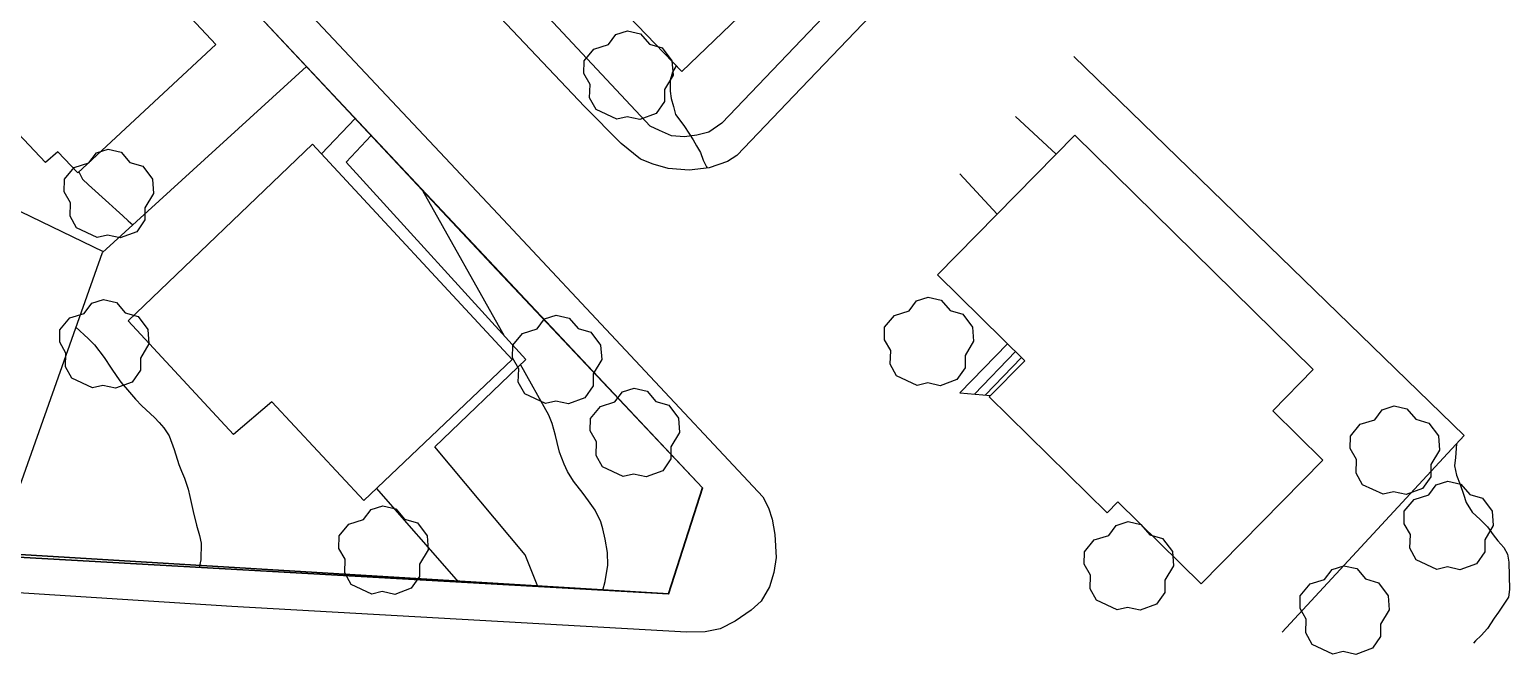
# Model space of a CAD drawing. Extents: x 483350 to 484165, y 4631134 to 4631561.
# Drawn here: x 484100.1 to 484165.2, y 4631449.5 to 4631476.9 of the extents above; entities that cross this region are included whole.
import ezdxf

# ---------------------------------------------------------------- set-up
doc = ezdxf.new("R2010")
doc.units = 0
doc.header["$MEASUREMENT"] = 0
doc.layers.add('1000_corbes', color=35, linetype='Continuous', plot=False)
doc.layers.add('1000_corbes mestres', color=37, linetype='Continuous', plot=False)
doc.layers.add('_POUM POLIGON', color=5, linetype='Continuous', lineweight=30)
for name, color, linetype in [('edificació', 252, 'Continuous'), ('illes', 252, 'Continuous'), ('parcel.les', 252, 'Continuous'), ('voreres', 252, 'Continuous')]:
    doc.layers.add(name, color=color, linetype=linetype)
doc.layers.add('vegetació_arbres', color=7, linetype='Continuous', true_color=0x8bb078)

msp = doc.modelspace()

# ---------------------------------------------------------------- linework, layer by layer
at = {"layer": '1000_corbes', "flags": 128}
for points in [[(484128.563, 4631475.346), (484128.404, 4631475.063), (484128.303, 4631474.723), (484128.294, 4631474.236), (484128.348, 4631473.913), (484128.449, 4631473.558), (484128.538, 4631473.215), (484128.723, 4631472.967), (484128.934, 4631472.675), (484129.116, 4631472.392), (484129.304, 4631472.094), (484129.463, 4631471.827), (484129.631, 4631471.536), (484129.745, 4631471.202), (484129.89, 4631470.915), (484129.923, 4631470.859)], [(484128.563, 4631475.346), (484128.404, 4631475.063), (484128.303, 4631474.723), (484128.294, 4631474.236), (484128.348, 4631473.913), (484128.449, 4631473.558), (484128.538, 4631473.215), (484128.723, 4631472.967), (484128.934, 4631472.675), (484129.116, 4631472.392), (484129.304, 4631472.094), (484129.463, 4631471.827), (484129.631, 4631471.536), (484129.745, 4631471.202), (484129.89, 4631470.915), (484129.923, 4631470.859)], [(484102.315, 4631470.691), (484102.466, 4631470.371), (484102.737, 4631470.116), (484103.028, 4631469.854), (484103.331, 4631469.581), (484103.623, 4631469.318), (484103.955, 4631469.019), (484104.241, 4631468.762), (484104.485, 4631468.542), (484104.685, 4631468.361)], [(484102.315, 4631470.691), (484102.466, 4631470.371), (484102.737, 4631470.116), (484103.028, 4631469.854), (484103.331, 4631469.581), (484103.623, 4631469.318), (484103.955, 4631469.019), (484104.241, 4631468.762), (484104.485, 4631468.542), (484104.685, 4631468.361)], [(484102.185, 4631463.867), (484102.713, 4631463.371), (484102.992, 4631463.083), (484103.426, 4631462.536), (484103.737, 4631462.057), (484103.98, 4631461.693), (484104.162, 4631461.453), (484104.444, 4631461.108), (484104.807, 4631460.705), (484105.086, 4631460.411), (484105.629, 4631459.89), (484105.844, 4631459.675), (484106.046, 4631459.444), (484106.28, 4631459.083), (484106.504, 4631458.494), (484106.706, 4631457.833), (484106.82, 4631457.542), (484106.947, 4631457.229), (484107.114, 4631456.739), (484107.195, 4631456.429), (484107.329, 4631455.765), (484107.48, 4631455.166), (484107.62, 4631454.701), (484107.689, 4631454.37), (484107.676, 4631453.644), (484107.603, 4631453.304)], [(484102.185, 4631463.867), (484102.713, 4631463.371), (484102.992, 4631463.083), (484103.426, 4631462.536), (484103.737, 4631462.057), (484103.98, 4631461.693), (484104.162, 4631461.453), (484104.444, 4631461.108), (484104.807, 4631460.705), (484105.086, 4631460.411), (484105.629, 4631459.89), (484105.844, 4631459.675), (484106.046, 4631459.444), (484106.28, 4631459.083), (484106.504, 4631458.494), (484106.706, 4631457.833), (484106.82, 4631457.542), (484106.947, 4631457.229), (484107.114, 4631456.739), (484107.195, 4631456.429), (484107.329, 4631455.765), (484107.48, 4631455.166), (484107.62, 4631454.701), (484107.689, 4631454.37), (484107.676, 4631453.644), (484107.603, 4631453.304)], [(484162.856, 4631458.734), (484162.818, 4631458.131), (484162.769, 4631457.766), (484162.859, 4631457.358), (484163.013, 4631456.949), (484163.163, 4631456.518), (484163.286, 4631456.165), (484163.547, 4631455.737), (484163.892, 4631455.415), (484164.215, 4631455.086), (484164.472, 4631454.732), (484164.67, 4631454.473), (484164.939, 4631454.187), (484165.094, 4631453.892), (484165.155, 4631453.53), (484165.183, 4631452.342), (484165.147, 4631452.003), (484164.914, 4631451.642), (484164.701, 4631451.339), (484164.519, 4631451.078), (484164.223, 4631450.617), (484163.944, 4631450.32), (484163.696, 4631450.086), (484163.606, 4631449.975)], [(484162.856, 4631458.734), (484162.818, 4631458.131), (484162.769, 4631457.766), (484162.859, 4631457.358), (484163.013, 4631456.949), (484163.163, 4631456.518), (484163.286, 4631456.165), (484163.547, 4631455.737), (484163.892, 4631455.415), (484164.215, 4631455.086), (484164.472, 4631454.732), (484164.67, 4631454.473), (484164.939, 4631454.187), (484165.094, 4631453.892), (484165.155, 4631453.53), (484165.183, 4631452.342), (484165.147, 4631452.003), (484164.914, 4631451.642), (484164.701, 4631451.339), (484164.519, 4631451.078), (484164.223, 4631450.617), (484163.944, 4631450.32), (484163.696, 4631450.086), (484163.606, 4631449.975)]]:
    msp.add_lwpolyline(points, dxfattribs=at)
at = {"layer": '1000_corbes mestres', "flags": 128}
for points in [[(484121.022, 4631463.463), (484117.428, 4631469.862)], [(484121.022, 4631463.463), (484117.428, 4631469.862)], [(484125.337, 4631452.306), (484125.438, 4631452.688), (484125.554, 4631453.402), (484125.545, 4631453.954), (484125.437, 4631454.54), (484125.334, 4631454.999), (484125.247, 4631455.309), (484124.999, 4631455.823), (484124.714, 4631456.236), (484124.479, 4631456.56), (484124.051, 4631457.102), (484123.788, 4631457.527), (484123.638, 4631457.85), (484123.441, 4631458.372), (484123.334, 4631458.792), (484123.256, 4631459.099), (484123.115, 4631459.624), (484122.968, 4631459.999), (484121.72, 4631462.222)], [(484125.337, 4631452.306), (484125.438, 4631452.688), (484125.554, 4631453.402), (484125.545, 4631453.954), (484125.437, 4631454.54), (484125.334, 4631454.999), (484125.247, 4631455.309), (484124.999, 4631455.823), (484124.714, 4631456.236), (484124.479, 4631456.56), (484124.051, 4631457.102), (484123.788, 4631457.527), (484123.638, 4631457.85), (484123.441, 4631458.372), (484123.334, 4631458.792), (484123.256, 4631459.099), (484123.115, 4631459.624), (484122.968, 4631459.999), (484121.72, 4631462.222)]]:
    msp.add_lwpolyline(points, dxfattribs=at)
at = {"layer": '_POUM POLIGON', "flags": 128}
msp.add_lwpolyline([(484058.544, 4631532.515), (484053.453, 4631521.314), (484046.731, 4631505.772), (484036.487, 4631470.154, 0.187359), (484069.774, 4631455.683), (484128.232, 4631452.143), (484129.718, 4631456.806)], format="xyb", close=True, dxfattribs=at)
at = {"layer": 'edificació', "flags": 128}
for points in [[(484135.588, 4631481.625), (484121.159, 4631496.613), (484114.376, 4631490.083), (484128.805, 4631475.095), (484135.588, 4631481.625)], [(484135.588, 4631481.625), (484121.159, 4631496.613), (484114.376, 4631490.083), (484128.805, 4631475.095), (484135.588, 4631481.625)], [(484108.333, 4631476.282), (484102.269, 4631470.648), (484101.394, 4631471.565), (484100.838, 4631471.103), (484094.343, 4631477.985), (484092.709, 4631476.565), (484088.705, 4631480.989), (484089.761, 4631481.953), (484089.176, 4631482.648), (484096.218, 4631489.225), (484108.333, 4631476.282)], [(484108.333, 4631476.282), (484102.269, 4631470.648), (484101.394, 4631471.565), (484100.838, 4631471.103), (484094.343, 4631477.985), (484092.709, 4631476.565), (484088.705, 4631480.989), (484089.761, 4631481.953), (484089.176, 4631482.648), (484096.218, 4631489.225), (484108.333, 4631476.282)], [(484156.565, 4631462.001), (484146.089, 4631472.304), (484140.048, 4631466.162), (484143.885, 4631462.388), (484142.323, 4631460.8), (484147.501, 4631455.706), (484147.974, 4631456.187), (484151.639, 4631452.583), (484156.99, 4631458.024), (484154.785, 4631460.193), (484156.565, 4631462.001)], [(484156.565, 4631462.001), (484146.089, 4631472.304), (484140.048, 4631466.162), (484143.885, 4631462.388), (484142.323, 4631460.8), (484147.501, 4631455.706), (484147.974, 4631456.187), (484151.639, 4631452.583), (484156.99, 4631458.024), (484154.785, 4631460.193), (484156.565, 4631462.001)], [(484121.358, 4631462.449), (484114.829, 4631456.25), (484110.795, 4631460.581), (484109.112, 4631459.142), (484104.471, 4631464.144), (484112.575, 4631471.908), (484121.358, 4631462.449)], [(484121.358, 4631462.449), (484114.829, 4631456.25), (484110.795, 4631460.581), (484109.112, 4631459.142), (484104.471, 4631464.144), (484112.575, 4631471.908), (484121.358, 4631462.449)]]:
    msp.add_lwpolyline(points, dxfattribs=at)
at = {"layer": 'illes', "flags": 128}
for points in [[(484060.797, 4631530.122), (484071.953, 4631518.367), (484080.146, 4631509.617), (484091.543, 4631497.466), (484091.884, 4631497.103), (484106.557, 4631481.465), (484120.448, 4631466.638), (484129.718, 4631456.806), (484128.232, 4631452.143), (484098.87, 4631453.795), (484078.53, 4631455.094), (484076.242, 4631455.239), (484073.167, 4631455.434), (484069.774, 4631455.683), (484065.661, 4631456.068), (484062.918, 4631456.502), (484059.65, 4631457.263)], [(484060.797, 4631530.122), (484071.953, 4631518.367), (484080.146, 4631509.617), (484091.543, 4631497.466), (484091.884, 4631497.103), (484106.557, 4631481.465), (484120.448, 4631466.638), (484129.718, 4631456.806), (484128.232, 4631452.143), (484098.87, 4631453.795), (484078.53, 4631455.094), (484076.242, 4631455.239), (484073.167, 4631455.434), (484069.774, 4631455.683), (484065.661, 4631456.068), (484062.918, 4631456.502), (484059.65, 4631457.263)], [(484153.693, 4631496.964), (484148.943, 4631492.029), (484139.17, 4631481.831), (484130.572, 4631472.825), (484129.998, 4631472.438), (484129.478, 4631472.303), (484128.927, 4631472.229), (484128.361, 4631472.276), (484127.836, 4631472.512), (484127.418, 4631472.694), (484116.748, 4631484.109), (484109.381, 4631492.067), (484114.761, 4631497.051)], [(484153.693, 4631496.964), (484148.943, 4631492.029), (484139.17, 4631481.831), (484130.572, 4631472.825), (484129.998, 4631472.438), (484129.478, 4631472.303), (484128.927, 4631472.229), (484128.361, 4631472.276), (484127.836, 4631472.512), (484127.418, 4631472.694), (484116.748, 4631484.109), (484109.381, 4631492.067), (484114.761, 4631497.051)]]:
    msp.add_lwpolyline(points, dxfattribs=at)
at = {"layer": 'parcel.les', "flags": 128}
for points in [[(484091.884, 4631497.103), (484106.557, 4631481.465), (484120.448, 4631466.638), (484129.718, 4631456.806), (484128.232, 4631452.143)], [(484091.884, 4631497.103), (484106.557, 4631481.465), (484120.448, 4631466.638), (484129.718, 4631456.806), (484128.232, 4631452.143)], [(484139.17, 4631481.831), (484130.572, 4631472.825), (484129.998, 4631472.438), (484129.478, 4631472.303), (484128.927, 4631472.229), (484128.361, 4631472.276), (484127.836, 4631472.512), (484127.418, 4631472.694), (484116.748, 4631484.109), (484109.381, 4631492.067), (484114.761, 4631497.051)], [(484139.17, 4631481.831), (484130.572, 4631472.825), (484129.998, 4631472.438), (484129.478, 4631472.303), (484128.927, 4631472.229), (484128.361, 4631472.276), (484127.836, 4631472.512), (484127.418, 4631472.694), (484116.748, 4631484.109), (484109.381, 4631492.067), (484114.761, 4631497.051)], [(484103.392, 4631467.181), (484084.271, 4631476.417), (484069.642, 4631483.437), (484058.693, 4631488.712)], [(484103.392, 4631467.181), (484084.271, 4631476.417), (484069.642, 4631483.437), (484058.693, 4631488.712)], [(484146.04, 4631475.763), (484163.194, 4631459.098), (484155.193, 4631450.467)], [(484146.04, 4631475.763), (484163.194, 4631459.098), (484155.193, 4631450.467)], [(484098.614, 4631453.811), (484103.348, 4631467.141), (484112.31, 4631475.324)], [(484098.614, 4631453.811), (484103.348, 4631467.141), (484112.31, 4631475.324)], [(484143.48, 4631473.124), (484145.262, 4631471.463)], [(484143.48, 4631473.124), (484145.262, 4631471.463)], [(484142.674, 4631468.832), (484141.028, 4631470.597)], [(484142.674, 4631468.832), (484141.028, 4631470.597)], [(484143.125, 4631463.136), (484141.032, 4631460.981)], [(484143.125, 4631463.136), (484141.032, 4631460.981)], [(484143.479, 4631462.788), (484141.669, 4631460.923)], [(484143.479, 4631462.788), (484141.669, 4631460.923)], [(484142.136, 4631460.881), (484143.741, 4631462.53)], [(484142.136, 4631460.881), (484143.741, 4631462.53)], [(484050.152, 4631460.547), (484052.828, 4631459.312), (484055.796, 4631458.287), (484059.65, 4631457.263), (484062.918, 4631456.502), (484065.661, 4631456.068), (484069.774, 4631455.683), (484073.167, 4631455.434), (484076.242, 4631455.239), (484078.53, 4631455.094), (484098.87, 4631453.795), (484128.232, 4631452.143)], [(484050.152, 4631460.547), (484052.828, 4631459.312), (484055.796, 4631458.287), (484059.65, 4631457.263), (484062.918, 4631456.502), (484065.661, 4631456.068), (484069.774, 4631455.683), (484073.167, 4631455.434), (484076.242, 4631455.239), (484078.53, 4631455.094), (484098.87, 4631453.795), (484128.232, 4631452.143)], [(484141.032, 4631460.981), (484142.381, 4631460.859)], [(484141.032, 4631460.981), (484142.381, 4631460.859)]]:
    msp.add_lwpolyline(points, dxfattribs=at)
at = {"layer": 'vegetació_arbres', "flags": 128}
for points in [[(484125.949, 4631473.004), (484125.041, 4631473.428), (484124.759, 4631473.936), (484124.781, 4631474.534), (484124.505, 4631475.014), (484124.513, 4631475.562), (484124.945, 4631476.084), (484125.585, 4631476.282), (484125.913, 4631476.722), (484126.429, 4631476.888), (484126.997, 4631476.758), (484127.389, 4631476.304), (484127.951, 4631476.138), (484128.377, 4631475.57), (484128.425, 4631474.944), (484128.049, 4631474.314), (484128.049, 4631473.778), (484127.685, 4631473.258), (484126.961, 4631472.99), (484126.407, 4631473.114), (484125.949, 4631473.004)], [(484125.949, 4631473.004), (484125.041, 4631473.428), (484124.759, 4631473.936), (484124.781, 4631474.534), (484124.505, 4631475.014), (484124.513, 4631475.562), (484124.945, 4631476.084), (484125.585, 4631476.282), (484125.913, 4631476.722), (484126.429, 4631476.888), (484126.997, 4631476.758), (484127.389, 4631476.304), (484127.951, 4631476.138), (484128.377, 4631475.57), (484128.425, 4631474.944), (484128.049, 4631474.314), (484128.049, 4631473.778), (484127.685, 4631473.258), (484126.961, 4631472.99), (484126.407, 4631473.114), (484125.949, 4631473.004)], [(484103.116, 4631467.803), (484102.208, 4631468.227), (484101.926, 4631468.735), (484101.948, 4631469.333), (484101.672, 4631469.813), (484101.68, 4631470.361), (484102.112, 4631470.883), (484102.752, 4631471.081), (484103.08, 4631471.521), (484103.596, 4631471.687), (484104.164, 4631471.557), (484104.556, 4631471.103), (484105.118, 4631470.937), (484105.544, 4631470.369), (484105.592, 4631469.743), (484105.216, 4631469.113), (484105.216, 4631468.577), (484104.852, 4631468.057), (484104.128, 4631467.789), (484103.574, 4631467.913), (484103.116, 4631467.803)], [(484103.116, 4631467.803), (484102.208, 4631468.227), (484101.926, 4631468.735), (484101.948, 4631469.333), (484101.672, 4631469.813), (484101.68, 4631470.361), (484102.112, 4631470.883), (484102.752, 4631471.081), (484103.08, 4631471.521), (484103.596, 4631471.687), (484104.164, 4631471.557), (484104.556, 4631471.103), (484105.118, 4631470.937), (484105.544, 4631470.369), (484105.592, 4631469.743), (484105.216, 4631469.113), (484105.216, 4631468.577), (484104.852, 4631468.057), (484104.128, 4631467.789), (484103.574, 4631467.913), (484103.116, 4631467.803)], [(484102.913, 4631461.193), (484102.005, 4631461.617), (484101.723, 4631462.125), (484101.745, 4631462.723), (484101.469, 4631463.203), (484101.477, 4631463.751), (484101.909, 4631464.273), (484102.549, 4631464.471), (484102.877, 4631464.911), (484103.393, 4631465.077), (484103.961, 4631464.947), (484104.353, 4631464.493), (484104.915, 4631464.327), (484105.341, 4631463.759), (484105.389, 4631463.133), (484105.013, 4631462.503), (484105.013, 4631461.967), (484104.649, 4631461.447), (484103.925, 4631461.179), (484103.371, 4631461.303), (484102.913, 4631461.193)], [(484102.913, 4631461.193), (484102.005, 4631461.617), (484101.723, 4631462.125), (484101.745, 4631462.723), (484101.469, 4631463.203), (484101.477, 4631463.751), (484101.909, 4631464.273), (484102.549, 4631464.471), (484102.877, 4631464.911), (484103.393, 4631465.077), (484103.961, 4631464.947), (484104.353, 4631464.493), (484104.915, 4631464.327), (484105.341, 4631463.759), (484105.389, 4631463.133), (484105.013, 4631462.503), (484105.013, 4631461.967), (484104.649, 4631461.447), (484103.925, 4631461.179), (484103.371, 4631461.303), (484102.913, 4631461.193)], [(484139.16, 4631461.303), (484138.252, 4631461.727), (484137.97, 4631462.235), (484137.992, 4631462.833), (484137.716, 4631463.313), (484137.724, 4631463.861), (484138.156, 4631464.383), (484138.796, 4631464.581), (484139.124, 4631465.021), (484139.64, 4631465.187), (484140.208, 4631465.057), (484140.6, 4631464.603), (484141.162, 4631464.437), (484141.588, 4631463.869), (484141.636, 4631463.243), (484141.26, 4631462.613), (484141.26, 4631462.077), (484140.896, 4631461.557), (484140.172, 4631461.289), (484139.618, 4631461.413), (484139.16, 4631461.303)], [(484139.16, 4631461.303), (484138.252, 4631461.727), (484137.97, 4631462.235), (484137.992, 4631462.833), (484137.716, 4631463.313), (484137.724, 4631463.861), (484138.156, 4631464.383), (484138.796, 4631464.581), (484139.124, 4631465.021), (484139.64, 4631465.187), (484140.208, 4631465.057), (484140.6, 4631464.603), (484141.162, 4631464.437), (484141.588, 4631463.869), (484141.636, 4631463.243), (484141.26, 4631462.613), (484141.26, 4631462.077), (484140.896, 4631461.557), (484140.172, 4631461.289), (484139.618, 4631461.413), (484139.16, 4631461.303)], [(484122.814, 4631460.508), (484121.906, 4631460.932), (484121.624, 4631461.44), (484121.646, 4631462.038), (484121.37, 4631462.518), (484121.378, 4631463.066), (484121.81, 4631463.588), (484122.45, 4631463.786), (484122.778, 4631464.226), (484123.294, 4631464.392), (484123.862, 4631464.262), (484124.254, 4631463.808), (484124.816, 4631463.642), (484125.242, 4631463.074), (484125.29, 4631462.448), (484124.914, 4631461.818), (484124.914, 4631461.282), (484124.55, 4631460.762), (484123.826, 4631460.494), (484123.272, 4631460.618), (484122.814, 4631460.508)], [(484122.814, 4631460.508), (484121.906, 4631460.932), (484121.624, 4631461.44), (484121.646, 4631462.038), (484121.37, 4631462.518), (484121.378, 4631463.066), (484121.81, 4631463.588), (484122.45, 4631463.786), (484122.778, 4631464.226), (484123.294, 4631464.392), (484123.862, 4631464.262), (484124.254, 4631463.808), (484124.816, 4631463.642), (484125.242, 4631463.074), (484125.29, 4631462.448), (484124.914, 4631461.818), (484124.914, 4631461.282), (484124.55, 4631460.762), (484123.826, 4631460.494), (484123.272, 4631460.618), (484122.814, 4631460.508)], [(484126.234, 4631457.298), (484125.326, 4631457.722), (484125.044, 4631458.23), (484125.066, 4631458.828), (484124.79, 4631459.308), (484124.798, 4631459.856), (484125.23, 4631460.378), (484125.87, 4631460.576), (484126.198, 4631461.016), (484126.714, 4631461.182), (484127.282, 4631461.052), (484127.674, 4631460.598), (484128.236, 4631460.432), (484128.662, 4631459.864), (484128.71, 4631459.238), (484128.334, 4631458.608), (484128.334, 4631458.072), (484127.97, 4631457.552), (484127.246, 4631457.284), (484126.692, 4631457.408), (484126.234, 4631457.298)], [(484126.234, 4631457.298), (484125.326, 4631457.722), (484125.044, 4631458.23), (484125.066, 4631458.828), (484124.79, 4631459.308), (484124.798, 4631459.856), (484125.23, 4631460.378), (484125.87, 4631460.576), (484126.198, 4631461.016), (484126.714, 4631461.182), (484127.282, 4631461.052), (484127.674, 4631460.598), (484128.236, 4631460.432), (484128.662, 4631459.864), (484128.71, 4631459.238), (484128.334, 4631458.608), (484128.334, 4631458.072), (484127.97, 4631457.552), (484127.246, 4631457.284), (484126.692, 4631457.408), (484126.234, 4631457.298)], [(484159.634, 4631456.518), (484158.726, 4631456.942), (484158.444, 4631457.45), (484158.466, 4631458.048), (484158.19, 4631458.528), (484158.198, 4631459.076), (484158.63, 4631459.598), (484159.27, 4631459.796), (484159.598, 4631460.236), (484160.114, 4631460.402), (484160.682, 4631460.272), (484161.074, 4631459.818), (484161.636, 4631459.652), (484162.062, 4631459.084), (484162.11, 4631458.458), (484161.734, 4631457.828), (484161.734, 4631457.292), (484161.37, 4631456.772), (484160.646, 4631456.504), (484160.092, 4631456.628), (484159.634, 4631456.518)], [(484159.634, 4631456.518), (484158.726, 4631456.942), (484158.444, 4631457.45), (484158.466, 4631458.048), (484158.19, 4631458.528), (484158.198, 4631459.076), (484158.63, 4631459.598), (484159.27, 4631459.796), (484159.598, 4631460.236), (484160.114, 4631460.402), (484160.682, 4631460.272), (484161.074, 4631459.818), (484161.636, 4631459.652), (484162.062, 4631459.084), (484162.11, 4631458.458), (484161.734, 4631457.828), (484161.734, 4631457.292), (484161.37, 4631456.772), (484160.646, 4631456.504), (484160.092, 4631456.628), (484159.634, 4631456.518)], [(484161.999, 4631453.215), (484161.091, 4631453.639), (484160.809, 4631454.147), (484160.831, 4631454.745), (484160.555, 4631455.225), (484160.563, 4631455.773), (484160.995, 4631456.295), (484161.635, 4631456.493), (484161.963, 4631456.933), (484162.479, 4631457.099), (484163.047, 4631456.969), (484163.439, 4631456.515), (484164.001, 4631456.349), (484164.427, 4631455.781), (484164.475, 4631455.155), (484164.099, 4631454.525), (484164.099, 4631453.989), (484163.735, 4631453.469), (484163.011, 4631453.201), (484162.457, 4631453.325), (484161.999, 4631453.215)], [(484161.999, 4631453.215), (484161.091, 4631453.639), (484160.809, 4631454.147), (484160.831, 4631454.745), (484160.555, 4631455.225), (484160.563, 4631455.773), (484160.995, 4631456.295), (484161.635, 4631456.493), (484161.963, 4631456.933), (484162.479, 4631457.099), (484163.047, 4631456.969), (484163.439, 4631456.515), (484164.001, 4631456.349), (484164.427, 4631455.781), (484164.475, 4631455.155), (484164.099, 4631454.525), (484164.099, 4631453.989), (484163.735, 4631453.469), (484163.011, 4631453.201), (484162.457, 4631453.325), (484161.999, 4631453.215)], [(484115.187, 4631452.133), (484114.279, 4631452.557), (484113.997, 4631453.065), (484114.019, 4631453.663), (484113.743, 4631454.143), (484113.751, 4631454.691), (484114.183, 4631455.213), (484114.823, 4631455.411), (484115.151, 4631455.851), (484115.667, 4631456.017), (484116.235, 4631455.887), (484116.627, 4631455.433), (484117.189, 4631455.267), (484117.615, 4631454.699), (484117.663, 4631454.073), (484117.287, 4631453.443), (484117.287, 4631452.907), (484116.923, 4631452.387), (484116.199, 4631452.119), (484115.645, 4631452.243), (484115.187, 4631452.133)], [(484115.187, 4631452.133), (484114.279, 4631452.557), (484113.997, 4631453.065), (484114.019, 4631453.663), (484113.743, 4631454.143), (484113.751, 4631454.691), (484114.183, 4631455.213), (484114.823, 4631455.411), (484115.151, 4631455.851), (484115.667, 4631456.017), (484116.235, 4631455.887), (484116.627, 4631455.433), (484117.189, 4631455.267), (484117.615, 4631454.699), (484117.663, 4631454.073), (484117.287, 4631453.443), (484117.287, 4631452.907), (484116.923, 4631452.387), (484116.199, 4631452.119), (484115.645, 4631452.243), (484115.187, 4631452.133)], [(484147.942, 4631451.436), (484147.034, 4631451.86), (484146.752, 4631452.368), (484146.774, 4631452.966), (484146.498, 4631453.446), (484146.506, 4631453.994), (484146.938, 4631454.516), (484147.578, 4631454.714), (484147.906, 4631455.154), (484148.422, 4631455.32), (484148.99, 4631455.19), (484149.382, 4631454.736), (484149.944, 4631454.57), (484150.37, 4631454.002), (484150.418, 4631453.376), (484150.042, 4631452.746), (484150.042, 4631452.21), (484149.678, 4631451.69), (484148.954, 4631451.422), (484148.4, 4631451.546), (484147.942, 4631451.436)], [(484147.942, 4631451.436), (484147.034, 4631451.86), (484146.752, 4631452.368), (484146.774, 4631452.966), (484146.498, 4631453.446), (484146.506, 4631453.994), (484146.938, 4631454.516), (484147.578, 4631454.714), (484147.906, 4631455.154), (484148.422, 4631455.32), (484148.99, 4631455.19), (484149.382, 4631454.736), (484149.944, 4631454.57), (484150.37, 4631454.002), (484150.418, 4631453.376), (484150.042, 4631452.746), (484150.042, 4631452.21), (484149.678, 4631451.69), (484148.954, 4631451.422), (484148.4, 4631451.546), (484147.942, 4631451.436)], [(484157.424, 4631449.497), (484156.516, 4631449.921), (484156.234, 4631450.429), (484156.256, 4631451.027), (484155.98, 4631451.507), (484155.988, 4631452.055), (484156.42, 4631452.577), (484157.06, 4631452.775), (484157.388, 4631453.215), (484157.904, 4631453.381), (484158.472, 4631453.251), (484158.864, 4631452.797), (484159.426, 4631452.631), (484159.852, 4631452.063), (484159.9, 4631451.437), (484159.524, 4631450.807), (484159.524, 4631450.271), (484159.16, 4631449.751), (484158.436, 4631449.483), (484157.882, 4631449.607), (484157.424, 4631449.497)], [(484157.424, 4631449.497), (484156.516, 4631449.921), (484156.234, 4631450.429), (484156.256, 4631451.027), (484155.98, 4631451.507), (484155.988, 4631452.055), (484156.42, 4631452.577), (484157.06, 4631452.775), (484157.388, 4631453.215), (484157.904, 4631453.381), (484158.472, 4631453.251), (484158.864, 4631452.797), (484159.426, 4631452.631), (484159.852, 4631452.063), (484159.9, 4631451.437), (484159.524, 4631450.807), (484159.524, 4631450.271), (484159.16, 4631449.751), (484158.436, 4631449.483), (484157.882, 4631449.607), (484157.424, 4631449.497)]]:
    msp.add_lwpolyline(points, dxfattribs=at)
at = {"layer": 'voreres', "flags": 128}
for points in [[(484094.075, 4631497.098), (484101.225, 4631489.57), (484113.262, 4631476.767), (484120.738, 4631468.827)], [(484094.075, 4631497.098), (484101.225, 4631489.57), (484113.262, 4631476.767), (484120.738, 4631468.827)], [(484140.113, 4631480.692), (484133.732, 4631474.036), (484131.23, 4631471.412), (484130.822, 4631471.15), (484130.009, 4631470.87), (484129.134, 4631470.759), (484128.21, 4631470.832), (484127.548, 4631471.03), (484126.993, 4631471.25), (484126.142, 4631471.93), (484124.532, 4631473.562), (484115.579, 4631483.023), (484112.901, 4631485.967), (484106.314, 4631492.975), (484102.497, 4631497.079)], [(484140.113, 4631480.692), (484133.732, 4631474.036), (484131.23, 4631471.412), (484130.822, 4631471.15), (484130.009, 4631470.87), (484129.134, 4631470.759), (484128.21, 4631470.832), (484127.548, 4631471.03), (484126.993, 4631471.25), (484126.142, 4631471.93), (484124.532, 4631473.562), (484115.579, 4631483.023), (484112.901, 4631485.967), (484106.314, 4631492.975), (484102.497, 4631497.079)], [(484114.461, 4631473.029), (484112.977, 4631471.475)], [(484114.461, 4631473.029), (484112.977, 4631471.475)], [(484122.478, 4631452.467), (484121.93, 4631453.862), (484117.954, 4631458.604), (484121.951, 4631462.444), (484114.056, 4631471.108), (484115.161, 4631472.282)], [(484122.478, 4631452.467), (484121.93, 4631453.862), (484117.954, 4631458.604), (484121.951, 4631462.444), (484114.056, 4631471.108), (484115.161, 4631472.282)], [(484120.738, 4631468.827), (484132.37, 4631456.405), (484132.627, 4631455.926), (484132.778, 4631455.424), (484132.899, 4631454.745), (484132.959, 4631453.748), (484132.85, 4631453.083), (484132.662, 4631452.45), (484132.296, 4631451.816), (484131.855, 4631451.422), (484131.161, 4631450.938), (484130.501, 4631450.612), (484129.834, 4631450.48), (484129.022, 4631450.463), (484109.041, 4631451.586), (484092.325, 4631452.664), (484071.48, 4631453.988), (484066.107, 4631454.428), (484062.517, 4631454.996)], [(484120.738, 4631468.827), (484132.37, 4631456.405), (484132.627, 4631455.926), (484132.778, 4631455.424), (484132.899, 4631454.745), (484132.959, 4631453.748), (484132.85, 4631453.083), (484132.662, 4631452.45), (484132.296, 4631451.816), (484131.855, 4631451.422), (484131.161, 4631450.938), (484130.501, 4631450.612), (484129.834, 4631450.48), (484129.022, 4631450.463), (484109.041, 4631451.586), (484092.325, 4631452.664), (484071.48, 4631453.988), (484066.107, 4631454.428), (484062.517, 4631454.996)], [(484119.018, 4631452.661), (484115.391, 4631456.784)], [(484119.018, 4631452.661), (484115.391, 4631456.784)]]:
    msp.add_lwpolyline(points, dxfattribs=at)

doc.saveas('drawing.dxf')
